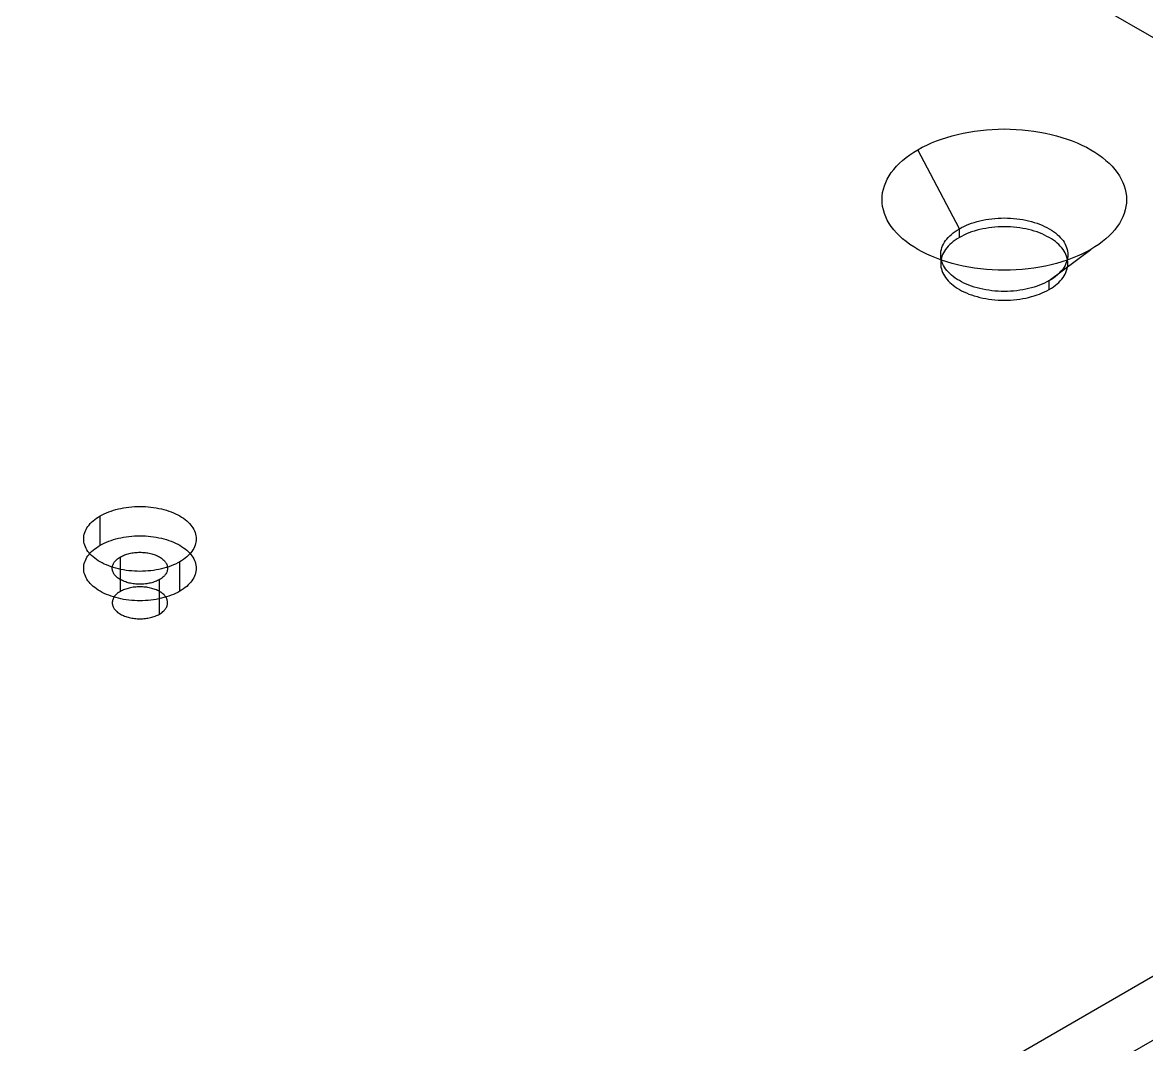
# Model space of a CAD drawing. Header units: inches. Extents: x 4 to 302, y 4 to 194.
# Drawn here: x 112.021 to 113.361, y 28.405 to 29.624 of the extents above; entities that cross this region are included whole.
import ezdxf

# ---------------------------------------------------------------- set-up
doc = ezdxf.new("R2010")
doc.units = ezdxf.units.IN
doc.header["$MEASUREMENT"] = 0

msp = doc.modelspace()

# ---------------------------------------------------------------- linework, layer by layer
at = {"layer": 'OUTLINE'}
for p, q in [((112.8124, 29.9269), (114.4037, 29.0081)), ((113.1768, 29.4963), (113.1839, 29.4967)), ((113.1839, 29.4967), (113.1911, 29.4968)), ((113.1911, 29.4968), (113.1982, 29.4967)), ((113.1982, 29.4967), (113.2054, 29.4963)), ((113.1101, 29.4826), (113.1162, 29.4848)), ((113.1162, 29.4848), (113.1224, 29.4868)), ((113.1224, 29.4868), (113.1288, 29.4887)), ((113.1288, 29.4887), (113.1353, 29.4903)), ((113.1353, 29.4903), (113.142, 29.4918)), ((113.142, 29.4918), (113.1488, 29.4931)), ((113.1488, 29.4931), (113.1557, 29.4942)), ((113.1557, 29.4942), (113.1626, 29.4951)), ((113.1626, 29.4951), (113.1697, 29.4958)), ((113.1697, 29.4958), (113.1768, 29.4963)), ((113.2054, 29.4963), (113.2125, 29.4958)), ((113.2125, 29.4958), (113.2195, 29.4951)), ((113.2195, 29.4951), (113.2265, 29.4942)), ((113.2265, 29.4942), (113.2334, 29.4931)), ((113.2334, 29.4931), (113.2402, 29.4918)), ((113.2402, 29.4918), (113.2469, 29.4903)), ((113.2469, 29.4903), (113.2534, 29.4887)), ((113.2534, 29.4887), (113.2598, 29.4868)), ((113.2598, 29.4868), (113.266, 29.4848)), ((113.266, 29.4848), (113.2721, 29.4826)), ((113.0831, 29.4691), (113.088, 29.4721)), ((113.088, 29.4721), (113.0932, 29.475)), ((113.1375, 29.3779), (113.088, 29.4721)), ((113.0932, 29.475), (113.0986, 29.4777)), ((113.0986, 29.4777), (113.1043, 29.4802)), ((113.1043, 29.4802), (113.1101, 29.4826)), ((113.2721, 29.4826), (113.2779, 29.4802)), ((113.2779, 29.4802), (113.2835, 29.4777)), ((113.2835, 29.4777), (113.289, 29.475)), ((113.289, 29.475), (113.2941, 29.4721)), ((113.2941, 29.4721), (113.2991, 29.4691)), ((113.0661, 29.4559), (113.0699, 29.4594)), ((113.0699, 29.4594), (113.074, 29.4627)), ((113.074, 29.4627), (113.0784, 29.466)), ((113.0784, 29.466), (113.0831, 29.4691)), ((113.2991, 29.4691), (113.3037, 29.466)), ((113.3037, 29.466), (113.3081, 29.4627)), ((113.3081, 29.4627), (113.3123, 29.4594)), ((113.3123, 29.4594), (113.3161, 29.4559)), ((113.0539, 29.441), (113.0564, 29.4448)), ((113.0564, 29.4448), (113.0593, 29.4486)), ((113.0593, 29.4486), (113.0625, 29.4523)), ((113.0625, 29.4523), (113.0661, 29.4559)), ((113.3161, 29.4559), (113.3196, 29.4523)), ((113.3196, 29.4523), (113.3228, 29.4486)), ((113.3228, 29.4486), (113.3257, 29.4448)), ((113.3257, 29.4448), (113.3283, 29.441)), ((113.0481, 29.429), (113.0497, 29.4331)), ((113.0497, 29.4331), (113.0516, 29.437)), ((113.0516, 29.437), (113.0539, 29.441)), ((113.3283, 29.441), (113.3305, 29.437)), ((113.3305, 29.437), (113.3325, 29.4331)), ((113.3325, 29.4331), (113.334, 29.429)), ((113.0453, 29.4126), (113.0455, 29.4167)), ((113.0455, 29.4167), (113.046, 29.4209)), ((113.046, 29.4209), (113.0469, 29.425)), ((113.0469, 29.425), (113.0481, 29.429)), ((113.334, 29.429), (113.3352, 29.425)), ((113.3352, 29.425), (113.3361, 29.4209)), ((113.3361, 29.4209), (113.3366, 29.4167)), ((113.3366, 29.4167), (113.3368, 29.4126)), ((113.0455, 29.4085), (113.0453, 29.4126)), ((113.046, 29.4044), (113.0455, 29.4085)), ((113.0469, 29.4003), (113.046, 29.4044)), ((113.3361, 29.4044), (113.3352, 29.4003)), ((113.3366, 29.4085), (113.3361, 29.4044)), ((113.3368, 29.4126), (113.3366, 29.4085)), ((113.0481, 29.3962), (113.0469, 29.4003)), ((113.0497, 29.3922), (113.0481, 29.3962)), ((113.0516, 29.3882), (113.0497, 29.3922)), ((113.1691, 29.3888), (113.1727, 29.3894)), ((113.1727, 29.3894), (113.1763, 29.3898)), ((113.1763, 29.3898), (113.18, 29.3902)), ((113.18, 29.3902), (113.1837, 29.3905)), ((113.1837, 29.3905), (113.1874, 29.3906)), ((113.1874, 29.3906), (113.1911, 29.3907)), ((113.1911, 29.3907), (113.1948, 29.3906)), ((113.1948, 29.3906), (113.1985, 29.3905)), ((113.1985, 29.3905), (113.2022, 29.3902)), ((113.2022, 29.3902), (113.2059, 29.3898)), ((113.2059, 29.3898), (113.2095, 29.3894)), ((113.2095, 29.3894), (113.2131, 29.3888)), ((113.3325, 29.3922), (113.3305, 29.3882)), ((113.334, 29.3962), (113.3325, 29.3922)), ((113.3352, 29.4003), (113.334, 29.3962)), ((113.0539, 29.3843), (113.0516, 29.3882)), ((113.0564, 29.3804), (113.0539, 29.3843)), ((113.0593, 29.3766), (113.0564, 29.3804)), ((113.0625, 29.3729), (113.0593, 29.3766)), ((113.1325, 29.3747), (113.1349, 29.3763)), ((113.1349, 29.3763), (113.1375, 29.3779)), ((113.1375, 29.3779), (113.1402, 29.3793)), ((113.1375, 29.3674), (113.1375, 29.3779)), ((113.1402, 29.3793), (113.143, 29.3807)), ((113.143, 29.3807), (113.1459, 29.3821)), ((113.1459, 29.3821), (113.149, 29.3833)), ((113.149, 29.3833), (113.1521, 29.3844)), ((113.1521, 29.3844), (113.1553, 29.3855)), ((113.1553, 29.3855), (113.1587, 29.3865)), ((113.1587, 29.376), (113.1553, 29.375)), ((113.1587, 29.3865), (113.1621, 29.3873)), ((113.1621, 29.3769), (113.1587, 29.376)), ((113.1621, 29.3873), (113.1655, 29.3881)), ((113.1655, 29.3776), (113.1621, 29.3769)), ((113.1655, 29.3881), (113.1691, 29.3888)), ((113.1691, 29.3783), (113.1655, 29.3776)), ((113.1727, 29.3789), (113.1691, 29.3783)), ((113.1763, 29.3793), (113.1727, 29.3789)), ((113.18, 29.3797), (113.1763, 29.3793)), ((113.1837, 29.38), (113.18, 29.3797)), ((113.1874, 29.3801), (113.1837, 29.38)), ((113.1911, 29.3802), (113.1874, 29.3801)), ((113.1948, 29.3801), (113.1911, 29.3802)), ((113.1985, 29.38), (113.1948, 29.3801)), ((113.2022, 29.3797), (113.1985, 29.38)), ((113.2059, 29.3793), (113.2022, 29.3797)), ((113.2095, 29.3789), (113.2059, 29.3793)), ((113.2131, 29.3783), (113.2095, 29.3789)), ((113.2131, 29.3888), (113.2166, 29.3881)), ((113.2166, 29.3776), (113.2131, 29.3783)), ((113.2166, 29.3881), (113.2201, 29.3873)), ((113.2201, 29.3769), (113.2166, 29.3776)), ((113.2201, 29.3873), (113.2235, 29.3865)), ((113.2235, 29.376), (113.2201, 29.3769)), ((113.2235, 29.3865), (113.2268, 29.3855)), ((113.2268, 29.375), (113.2235, 29.376)), ((113.2268, 29.3855), (113.2301, 29.3844)), ((113.2301, 29.3844), (113.2332, 29.3833)), ((113.2332, 29.3833), (113.2362, 29.3821)), ((113.2362, 29.3821), (113.2392, 29.3807)), ((113.2392, 29.3807), (113.242, 29.3793)), ((113.242, 29.3793), (113.2447, 29.3779)), ((113.2447, 29.3779), (113.2472, 29.3763)), ((113.2472, 29.3763), (113.2497, 29.3747)), ((113.3228, 29.3766), (113.3196, 29.3729)), ((113.3257, 29.3804), (113.3228, 29.3766)), ((113.3283, 29.3843), (113.3257, 29.3804)), ((113.3305, 29.3882), (113.3283, 29.3843)), ((113.0661, 29.3693), (113.0625, 29.3729)), ((113.0699, 29.3659), (113.0661, 29.3693)), ((113.074, 29.3625), (113.0699, 29.3659)), ((113.0784, 29.3592), (113.074, 29.3625)), ((113.1197, 29.3617), (113.1211, 29.3637)), ((113.1211, 29.3637), (113.1226, 29.3656)), ((113.1226, 29.3656), (113.1242, 29.3675)), ((113.1242, 29.3675), (113.1261, 29.3694)), ((113.1261, 29.3694), (113.1281, 29.3712)), ((113.1281, 29.3712), (113.1302, 29.373)), ((113.1302, 29.3625), (113.1281, 29.3607)), ((113.1302, 29.373), (113.1325, 29.3747)), ((113.1325, 29.3642), (113.1302, 29.3625)), ((113.1349, 29.3658), (113.1325, 29.3642)), ((113.1375, 29.3674), (113.1349, 29.3658)), ((113.1402, 29.3688), (113.1375, 29.3674)), ((113.143, 29.3703), (113.1402, 29.3688)), ((113.1459, 29.3716), (113.143, 29.3703)), ((113.149, 29.3728), (113.1459, 29.3716)), ((113.1521, 29.374), (113.149, 29.3728)), ((113.1553, 29.375), (113.1521, 29.374)), ((113.2301, 29.374), (113.2268, 29.375)), ((113.2332, 29.3728), (113.2301, 29.374)), ((113.2362, 29.3716), (113.2332, 29.3728)), ((113.2392, 29.3703), (113.2362, 29.3716)), ((113.242, 29.3688), (113.2392, 29.3703)), ((113.2447, 29.3674), (113.242, 29.3688)), ((113.2472, 29.3658), (113.2447, 29.3674)), ((113.2497, 29.3642), (113.2472, 29.3658)), ((113.2497, 29.3747), (113.252, 29.373)), ((113.252, 29.3625), (113.2497, 29.3642)), ((113.252, 29.373), (113.2541, 29.3712)), ((113.2541, 29.3607), (113.252, 29.3625)), ((113.2541, 29.3712), (113.2561, 29.3694)), ((113.2561, 29.3694), (113.2579, 29.3675)), ((113.2579, 29.3675), (113.2596, 29.3656)), ((113.2596, 29.3656), (113.2611, 29.3637)), ((113.2611, 29.3637), (113.2625, 29.3617)), ((113.3081, 29.3625), (113.3037, 29.3592)), ((113.3123, 29.3659), (113.3081, 29.3625)), ((113.3161, 29.3693), (113.3123, 29.3659)), ((113.3196, 29.3729), (113.3161, 29.3693)), ((113.0831, 29.3561), (113.0784, 29.3592)), ((113.088, 29.3531), (113.0831, 29.3561)), ((113.0932, 29.3503), (113.088, 29.3531)), ((113.0986, 29.3476), (113.0932, 29.3503)), ((113.1153, 29.3469), (113.1154, 29.3491)), ((113.1154, 29.3491), (113.1156, 29.3512)), ((113.1156, 29.3512), (113.1161, 29.3533)), ((113.1161, 29.3533), (113.1167, 29.3554)), ((113.1167, 29.3554), (113.1176, 29.3575)), ((113.1176, 29.3575), (113.1185, 29.3596)), ((113.1185, 29.3491), (113.1176, 29.3471)), ((113.1185, 29.3596), (113.1197, 29.3617)), ((113.1197, 29.3512), (113.1185, 29.3491)), ((113.1211, 29.3532), (113.1197, 29.3512)), ((113.1226, 29.3551), (113.1211, 29.3532)), ((113.1242, 29.3571), (113.1226, 29.3551)), ((113.1261, 29.3589), (113.1242, 29.3571)), ((113.1281, 29.3607), (113.1261, 29.3589)), ((113.2447, 29.316), (113.2941, 29.3531)), ((113.2561, 29.3589), (113.2541, 29.3607)), ((113.2579, 29.3571), (113.2561, 29.3589)), ((113.2596, 29.3551), (113.2579, 29.3571)), ((113.2611, 29.3532), (113.2596, 29.3551)), ((113.2625, 29.3512), (113.2611, 29.3532)), ((113.2625, 29.3617), (113.2636, 29.3596)), ((113.2636, 29.3491), (113.2625, 29.3512)), ((113.2636, 29.3596), (113.2646, 29.3575)), ((113.2646, 29.3471), (113.2636, 29.3491)), ((113.2646, 29.3575), (113.2654, 29.3554)), ((113.2654, 29.3554), (113.2661, 29.3533)), ((113.2661, 29.3533), (113.2665, 29.3512)), ((113.2665, 29.3512), (113.2668, 29.3491)), ((113.2668, 29.3491), (113.2669, 29.3469)), ((113.289, 29.3503), (113.2835, 29.3476)), ((113.2941, 29.3531), (113.289, 29.3503)), ((113.2991, 29.3561), (113.2941, 29.3531)), ((113.3037, 29.3592), (113.2991, 29.3561)), ((113.1043, 29.345), (113.0986, 29.3476)), ((113.1101, 29.3426), (113.1043, 29.345)), ((113.1162, 29.3404), (113.1101, 29.3426)), ((113.1154, 29.3448), (113.1153, 29.3469)), ((113.1154, 29.3386), (113.1153, 29.3364)), ((113.1153, 29.3364), (113.1154, 29.3343)), ((113.1156, 29.3426), (113.1154, 29.3448)), ((113.1156, 29.3407), (113.1154, 29.3386)), ((113.1161, 29.3428), (113.1156, 29.3407)), ((113.1161, 29.3405), (113.1156, 29.3426)), ((113.1167, 29.345), (113.1161, 29.3428)), ((113.1167, 29.3384), (113.1161, 29.3405)), ((113.1224, 29.3384), (113.1162, 29.3404)), ((113.1176, 29.3471), (113.1167, 29.345)), ((113.1176, 29.3363), (113.1167, 29.3384)), ((113.1185, 29.3342), (113.1176, 29.3363)), ((113.1288, 29.3365), (113.1224, 29.3384)), ((113.1353, 29.3349), (113.1288, 29.3365)), ((113.2534, 29.3365), (113.2469, 29.3349)), ((113.2598, 29.3384), (113.2534, 29.3365)), ((113.266, 29.3404), (113.2598, 29.3384)), ((113.2646, 29.3363), (113.2636, 29.3342)), ((113.2654, 29.345), (113.2646, 29.3471)), ((113.2654, 29.3384), (113.2646, 29.3363)), ((113.2661, 29.3428), (113.2654, 29.345)), ((113.2661, 29.3405), (113.2654, 29.3384)), ((113.2721, 29.3426), (113.266, 29.3404)), ((113.2665, 29.3407), (113.2661, 29.3428)), ((113.2665, 29.3426), (113.2661, 29.3405)), ((113.2668, 29.3448), (113.2665, 29.3426)), ((113.2668, 29.3386), (113.2665, 29.3407)), ((113.2669, 29.3469), (113.2668, 29.3448)), ((113.2669, 29.3364), (113.2668, 29.3386)), ((113.2668, 29.3343), (113.2669, 29.3364)), ((113.2779, 29.345), (113.2721, 29.3426)), ((113.2835, 29.3476), (113.2779, 29.345)), ((113.1154, 29.3343), (113.1156, 29.3321)), ((113.1156, 29.3321), (113.1161, 29.33)), ((113.1161, 29.33), (113.1167, 29.3279)), ((113.1167, 29.3279), (113.1176, 29.3258)), ((113.1176, 29.3258), (113.1185, 29.3237)), ((113.1197, 29.3322), (113.1185, 29.3342)), ((113.1185, 29.3237), (113.1197, 29.3217)), ((113.1211, 29.3302), (113.1197, 29.3322)), ((113.1226, 29.3282), (113.1211, 29.3302)), ((113.1242, 29.3263), (113.1226, 29.3282)), ((113.1261, 29.3244), (113.1242, 29.3263)), ((113.1281, 29.3226), (113.1261, 29.3244)), ((113.1302, 29.3208), (113.1281, 29.3226)), ((113.142, 29.3334), (113.1353, 29.3349)), ((113.1488, 29.3321), (113.142, 29.3334)), ((113.1557, 29.331), (113.1488, 29.3321)), ((113.1626, 29.3301), (113.1557, 29.331)), ((113.1697, 29.3294), (113.1626, 29.3301)), ((113.1768, 29.3289), (113.1697, 29.3294)), ((113.1839, 29.3286), (113.1768, 29.3289)), ((113.1911, 29.3285), (113.1839, 29.3286)), ((113.1982, 29.3286), (113.1911, 29.3285)), ((113.2054, 29.3289), (113.1982, 29.3286)), ((113.2125, 29.3294), (113.2054, 29.3289)), ((113.2195, 29.3301), (113.2125, 29.3294)), ((113.2265, 29.331), (113.2195, 29.3301)), ((113.2334, 29.3321), (113.2265, 29.331)), ((113.2402, 29.3334), (113.2334, 29.3321)), ((113.2469, 29.3349), (113.2402, 29.3334)), ((113.2541, 29.3226), (113.252, 29.3208)), ((113.2561, 29.3244), (113.2541, 29.3226)), ((113.2579, 29.3263), (113.2561, 29.3244)), ((113.2596, 29.3282), (113.2579, 29.3263)), ((113.2611, 29.3302), (113.2596, 29.3282)), ((113.2625, 29.3322), (113.2611, 29.3302)), ((113.2636, 29.3342), (113.2625, 29.3322)), ((113.2625, 29.3217), (113.2636, 29.3237)), ((113.2636, 29.3237), (113.2646, 29.3258)), ((113.2646, 29.3258), (113.2654, 29.3279)), ((113.2654, 29.3279), (113.2661, 29.33)), ((113.2661, 29.33), (113.2665, 29.3321)), ((113.2665, 29.3321), (113.2668, 29.3343)), ((113.1197, 29.3217), (113.1211, 29.3197)), ((113.1211, 29.3197), (113.1226, 29.3177)), ((113.1226, 29.3177), (113.1242, 29.3158)), ((113.1242, 29.3158), (113.1261, 29.3139)), ((113.1261, 29.3139), (113.1281, 29.3121)), ((113.1281, 29.3121), (113.1302, 29.3104)), ((113.1325, 29.3191), (113.1302, 29.3208)), ((113.1302, 29.3104), (113.1325, 29.3087)), ((113.1349, 29.3175), (113.1325, 29.3191)), ((113.1375, 29.316), (113.1349, 29.3175)), ((113.1402, 29.3145), (113.1375, 29.316)), ((113.143, 29.3131), (113.1402, 29.3145)), ((113.1459, 29.3118), (113.143, 29.3131)), ((113.149, 29.3105), (113.1459, 29.3118)), ((113.1521, 29.3094), (113.149, 29.3105)), ((113.1553, 29.3083), (113.1521, 29.3094)), ((113.2301, 29.3094), (113.2268, 29.3083)), ((113.2332, 29.3105), (113.2301, 29.3094)), ((113.2362, 29.3118), (113.2332, 29.3105)), ((113.2392, 29.3131), (113.2362, 29.3118)), ((113.242, 29.3145), (113.2392, 29.3131)), ((113.2447, 29.316), (113.242, 29.3145)), ((113.2472, 29.3175), (113.2447, 29.316)), ((113.2447, 29.3055), (113.2447, 29.316)), ((113.2497, 29.3191), (113.2472, 29.3175)), ((113.252, 29.3208), (113.2497, 29.3191)), ((113.2497, 29.3087), (113.252, 29.3104)), ((113.252, 29.3104), (113.2541, 29.3121)), ((113.2541, 29.3121), (113.2561, 29.3139)), ((113.2561, 29.3139), (113.2579, 29.3158)), ((113.2579, 29.3158), (113.2596, 29.3177)), ((113.2596, 29.3177), (113.2611, 29.3197)), ((113.2611, 29.3197), (113.2625, 29.3217)), ((113.1325, 29.3087), (113.1349, 29.307)), ((113.1349, 29.307), (113.1375, 29.3055)), ((113.1375, 29.3055), (113.1402, 29.304)), ((113.1402, 29.304), (113.143, 29.3026)), ((113.143, 29.3026), (113.1459, 29.3013)), ((113.1459, 29.3013), (113.149, 29.3)), ((113.149, 29.3), (113.1521, 29.2989)), ((113.1521, 29.2989), (113.1553, 29.2978)), ((113.1587, 29.3073), (113.1553, 29.3083)), ((113.1553, 29.2978), (113.1587, 29.2969)), ((113.1621, 29.3065), (113.1587, 29.3073)), ((113.1587, 29.2969), (113.1621, 29.296)), ((113.1655, 29.3057), (113.1621, 29.3065)), ((113.1621, 29.296), (113.1655, 29.2952)), ((113.1691, 29.305), (113.1655, 29.3057)), ((113.1727, 29.3045), (113.1691, 29.305)), ((113.1763, 29.304), (113.1727, 29.3045)), ((113.18, 29.3036), (113.1763, 29.304)), ((113.1837, 29.3034), (113.18, 29.3036)), ((113.1874, 29.3032), (113.1837, 29.3034)), ((113.1911, 29.3031), (113.1874, 29.3032)), ((113.1948, 29.3032), (113.1911, 29.3031)), ((113.1985, 29.3034), (113.1948, 29.3032)), ((113.2022, 29.3036), (113.1985, 29.3034)), ((113.2059, 29.304), (113.2022, 29.3036)), ((113.2095, 29.3045), (113.2059, 29.304)), ((113.2131, 29.305), (113.2095, 29.3045)), ((113.2166, 29.3057), (113.2131, 29.305)), ((113.2201, 29.3065), (113.2166, 29.3057)), ((113.2166, 29.2952), (113.2201, 29.296)), ((113.2235, 29.3073), (113.2201, 29.3065)), ((113.2201, 29.296), (113.2235, 29.2969)), ((113.2268, 29.3083), (113.2235, 29.3073)), ((113.2235, 29.2969), (113.2268, 29.2978)), ((113.2268, 29.2978), (113.2301, 29.2989)), ((113.2301, 29.2989), (113.2332, 29.3)), ((113.2332, 29.3), (113.2362, 29.3013)), ((113.2362, 29.3013), (113.2392, 29.3026)), ((113.2392, 29.3026), (113.242, 29.304)), ((113.242, 29.304), (113.2447, 29.3055)), ((113.2447, 29.3055), (113.2472, 29.307)), ((113.2472, 29.307), (113.2497, 29.3087)), ((113.1655, 29.2952), (113.1691, 29.2945)), ((113.1691, 29.2945), (113.1727, 29.294)), ((113.1727, 29.294), (113.1763, 29.2935)), ((113.1763, 29.2935), (113.18, 29.2931)), ((113.18, 29.2931), (113.1837, 29.2929)), ((113.1837, 29.2929), (113.1874, 29.2927)), ((113.1874, 29.2927), (113.1911, 29.2927)), ((113.1911, 29.2927), (113.1948, 29.2927)), ((113.1948, 29.2927), (113.1985, 29.2929)), ((113.1985, 29.2929), (113.2022, 29.2931)), ((113.2022, 29.2931), (113.2059, 29.2935)), ((113.2059, 29.2935), (113.2095, 29.294)), ((113.2095, 29.294), (113.2131, 29.2945)), ((113.2131, 29.2945), (113.2166, 29.2952)), ((114.4037, 29.0842), (98.5853, 19.9512)), ((112.1233, 29.0403), (112.1261, 29.0413)), ((112.1261, 29.0413), (112.1289, 29.0422)), ((112.1289, 29.0422), (112.1319, 29.0431)), ((112.1319, 29.0431), (112.1349, 29.0438)), ((112.1349, 29.0438), (112.1379, 29.0445)), ((112.1379, 29.0445), (112.1411, 29.0451)), ((112.1411, 29.0451), (112.1442, 29.0456)), ((112.1442, 29.0456), (112.1474, 29.046)), ((112.1474, 29.046), (112.1507, 29.0464)), ((112.1507, 29.0464), (112.154, 29.0466)), ((112.154, 29.0466), (112.1572, 29.0467)), ((112.1572, 29.0467), (112.1605, 29.0468)), ((112.1605, 29.0468), (112.1638, 29.0467)), ((112.1638, 29.0467), (112.1671, 29.0466)), ((112.1671, 29.0466), (112.1704, 29.0464)), ((112.1704, 29.0464), (112.1736, 29.046)), ((112.1736, 29.046), (112.1768, 29.0456)), ((112.1768, 29.0456), (112.18, 29.0451)), ((112.18, 29.0451), (112.1831, 29.0445)), ((112.1831, 29.0445), (112.1862, 29.0438)), ((112.1862, 29.0438), (112.1892, 29.0431)), ((112.1892, 29.0431), (112.1921, 29.0422)), ((112.1921, 29.0422), (112.195, 29.0413)), ((112.195, 29.0413), (112.1978, 29.0403)), ((112.1014, 29.0263), (112.103, 29.028)), ((112.103, 29.028), (112.1048, 29.0296)), ((112.1048, 29.0296), (112.1067, 29.0311)), ((112.1067, 29.0311), (112.1087, 29.0326)), ((112.1087, 29.0326), (112.1108, 29.0341)), ((112.1108, 29.0341), (112.1131, 29.0354)), ((112.1131, 29.0354), (112.1155, 29.0368)), ((112.1131, 29.0004), (112.1131, 29.0354)), ((112.1155, 29.0368), (112.118, 29.038)), ((112.118, 29.038), (112.1206, 29.0392)), ((112.1206, 29.0392), (112.1233, 29.0403)), ((112.1978, 29.0403), (112.2005, 29.0392)), ((112.2005, 29.0392), (112.2031, 29.038)), ((112.2031, 29.038), (112.2056, 29.0368)), ((112.2056, 29.0368), (112.208, 29.0354)), ((112.208, 29.0354), (112.2102, 29.0341)), ((112.2102, 29.0341), (112.2124, 29.0326)), ((112.2124, 29.0326), (112.2144, 29.0311)), ((112.2144, 29.0311), (112.2163, 29.0296)), ((112.2163, 29.0296), (112.2181, 29.028)), ((112.2181, 29.028), (112.2197, 29.0263)), ((112.0942, 29.0137), (112.0948, 29.0156)), ((112.0948, 29.0156), (112.0955, 29.0175)), ((112.0955, 29.0175), (112.0964, 29.0193)), ((112.0964, 29.0193), (112.0974, 29.0211)), ((112.0974, 29.0211), (112.0986, 29.0229)), ((112.0986, 29.0229), (112.0999, 29.0246)), ((112.0999, 29.0246), (112.1014, 29.0263)), ((112.2197, 29.0263), (112.2212, 29.0246)), ((112.2212, 29.0246), (112.2225, 29.0229)), ((112.2225, 29.0229), (112.2237, 29.0211)), ((112.2237, 29.0211), (112.2247, 29.0193)), ((112.2247, 29.0193), (112.2256, 29.0175)), ((112.2256, 29.0175), (112.2263, 29.0156)), ((112.2263, 29.0156), (112.2269, 29.0137)), ((114.4037, 29.0081), (98.5853, 19.875)), ((112.0935, 29.01), (112.0938, 29.0119)), ((112.0935, 29.0081), (112.0935, 29.01)), ((112.0935, 29.0062), (112.0935, 29.0081)), ((112.0938, 29.0043), (112.0935, 29.0062)), ((112.0938, 29.0119), (112.0942, 29.0137)), ((112.0942, 29.0024), (112.0938, 29.0043)), ((112.0948, 29.0005), (112.0942, 29.0024)), ((112.1131, 29.0004), (112.1155, 29.0017)), ((112.1155, 29.0017), (112.118, 29.003)), ((112.118, 29.003), (112.1206, 29.0041)), ((112.1206, 29.0041), (112.1233, 29.0052)), ((112.1233, 29.0052), (112.1261, 29.0062)), ((112.1261, 29.0062), (112.1289, 29.0072)), ((112.1289, 29.0072), (112.1319, 29.008)), ((112.1319, 29.008), (112.1349, 29.0088)), ((112.1349, 29.0088), (112.1379, 29.0095)), ((112.1379, 29.0095), (112.1411, 29.0101)), ((112.1411, 29.0101), (112.1442, 29.0106)), ((112.1442, 29.0106), (112.1474, 29.011)), ((112.1474, 29.011), (112.1507, 29.0113)), ((112.1507, 29.0113), (112.154, 29.0116)), ((112.154, 29.0116), (112.1572, 29.0117)), ((112.1572, 29.0117), (112.1605, 29.0117)), ((112.1605, 29.0117), (112.1638, 29.0117)), ((112.1638, 29.0117), (112.1671, 29.0116)), ((112.1671, 29.0116), (112.1704, 29.0113)), ((112.1704, 29.0113), (112.1736, 29.011)), ((112.1736, 29.011), (112.1768, 29.0106)), ((112.1768, 29.0106), (112.18, 29.0101)), ((112.18, 29.0101), (112.1831, 29.0095)), ((112.1831, 29.0095), (112.1862, 29.0088)), ((112.1862, 29.0088), (112.1892, 29.008)), ((112.1892, 29.008), (112.1921, 29.0072)), ((112.1921, 29.0072), (112.195, 29.0062)), ((112.195, 29.0062), (112.1978, 29.0052)), ((112.1978, 29.0052), (112.2005, 29.0041)), ((112.2005, 29.0041), (112.2031, 29.003)), ((112.2031, 29.003), (112.2056, 29.0017)), ((112.2056, 29.0017), (112.208, 29.0004)), ((112.2269, 29.0024), (112.2263, 29.0005)), ((112.2269, 29.0137), (112.2273, 29.0119)), ((112.2273, 29.0043), (112.2269, 29.0024)), ((112.2273, 29.0119), (112.2275, 29.01)), ((112.2275, 29.0062), (112.2273, 29.0043)), ((112.2275, 29.01), (112.2276, 29.0081)), ((112.2276, 29.0081), (112.2275, 29.0062)), ((112.0955, 28.9987), (112.0948, 29.0005)), ((112.0964, 28.9968), (112.0955, 28.9987)), ((112.0974, 28.995), (112.0964, 28.9968)), ((112.0986, 28.9932), (112.0974, 28.995)), ((112.0974, 28.9861), (112.0986, 28.9878)), ((112.0999, 28.9915), (112.0986, 28.9932)), ((112.0986, 28.9878), (112.0999, 28.9896)), ((112.1014, 28.9898), (112.0999, 28.9915)), ((112.0999, 28.9896), (112.1014, 28.9913)), ((112.1014, 28.9913), (112.103, 28.9929)), ((112.103, 28.9882), (112.1014, 28.9898)), ((112.103, 28.9929), (112.1048, 28.9945)), ((112.1048, 28.9866), (112.103, 28.9882)), ((112.1048, 28.9945), (112.1067, 28.9961)), ((112.1067, 28.9961), (112.1087, 28.9976)), ((112.1087, 28.9976), (112.1108, 28.999)), ((112.1108, 28.999), (112.1131, 29.0004)), ((112.1372, 28.9865), (112.1384, 28.9871)), ((112.1384, 28.9871), (112.1396, 28.9878)), ((112.1396, 28.9878), (112.1409, 28.9883)), ((112.1409, 28.9883), (112.1422, 28.9889)), ((112.1422, 28.9889), (112.1436, 28.9894)), ((112.1436, 28.9894), (112.145, 28.9898)), ((112.145, 28.9898), (112.1464, 28.9903)), ((112.1464, 28.9903), (112.1479, 28.9906)), ((112.1479, 28.9906), (112.1494, 28.991)), ((112.1494, 28.991), (112.1509, 28.9913)), ((112.1509, 28.9913), (112.1525, 28.9915)), ((112.1525, 28.9915), (112.1541, 28.9917)), ((112.1541, 28.9917), (112.1557, 28.9919)), ((112.1557, 28.9919), (112.1573, 28.992)), ((112.1573, 28.992), (112.1589, 28.9921)), ((112.1589, 28.9921), (112.1605, 28.9921)), ((112.1605, 28.9921), (112.1622, 28.9921)), ((112.1622, 28.9921), (112.1638, 28.992)), ((112.1638, 28.992), (112.1654, 28.9919)), ((112.1654, 28.9919), (112.167, 28.9917)), ((112.167, 28.9917), (112.1686, 28.9915)), ((112.1686, 28.9915), (112.1701, 28.9913)), ((112.1701, 28.9913), (112.1717, 28.991)), ((112.1717, 28.991), (112.1732, 28.9906)), ((112.1732, 28.9906), (112.1747, 28.9903)), ((112.1747, 28.9903), (112.1761, 28.9898)), ((112.1761, 28.9898), (112.1775, 28.9894)), ((112.1775, 28.9894), (112.1789, 28.9889)), ((112.1789, 28.9889), (112.1802, 28.9883)), ((112.1802, 28.9883), (112.1815, 28.9878)), ((112.1815, 28.9878), (112.1827, 28.9871)), ((112.1827, 28.9871), (112.1839, 28.9865)), ((112.208, 29.0004), (112.2102, 28.999)), ((112.2102, 28.999), (112.2124, 28.9976)), ((112.2124, 28.9976), (112.2144, 28.9961)), ((112.2144, 28.9961), (112.2163, 28.9945)), ((112.2163, 28.9945), (112.2181, 28.9929)), ((112.2181, 28.9882), (112.2163, 28.9866)), ((112.2181, 28.9929), (112.2197, 28.9913)), ((112.2197, 28.9898), (112.2181, 28.9882)), ((112.2212, 28.9915), (112.2197, 28.9898)), ((112.2197, 28.9913), (112.2212, 28.9896)), ((112.2225, 28.9932), (112.2212, 28.9915)), ((112.2212, 28.9896), (112.2225, 28.9878)), ((112.2237, 28.995), (112.2225, 28.9932)), ((112.2225, 28.9878), (112.2237, 28.9861)), ((112.2247, 28.9968), (112.2237, 28.995)), ((112.2256, 28.9987), (112.2247, 28.9968)), ((112.2263, 29.0005), (112.2256, 28.9987)), ((112.0935, 28.9749), (112.0938, 28.9768)), ((112.0935, 28.973), (112.0935, 28.9749)), ((112.0938, 28.9768), (112.0942, 28.9787)), ((112.0942, 28.9787), (112.0948, 28.9806)), ((112.0948, 28.9806), (112.0955, 28.9824)), ((112.0955, 28.9824), (112.0964, 28.9843)), ((112.0964, 28.9843), (112.0974, 28.9861)), ((112.1067, 28.985), (112.1048, 28.9866)), ((112.1087, 28.9835), (112.1067, 28.985)), ((112.1108, 28.9821), (112.1087, 28.9835)), ((112.1131, 28.9807), (112.1108, 28.9821)), ((112.1155, 28.9794), (112.1131, 28.9807)), ((112.118, 28.9781), (112.1155, 28.9794)), ((112.1206, 28.977), (112.118, 28.9781)), ((112.1233, 28.9759), (112.1206, 28.977)), ((112.1261, 28.9748), (112.1233, 28.9759)), ((112.1289, 28.9739), (112.1261, 28.9748)), ((112.1275, 28.974), (112.1277, 28.9749)), ((112.1275, 28.973), (112.1275, 28.974)), ((112.1277, 28.9749), (112.1279, 28.9758)), ((112.1279, 28.9758), (112.1281, 28.9767)), ((112.1281, 28.9767), (112.1285, 28.9777)), ((112.1285, 28.9777), (112.1289, 28.9786)), ((112.1289, 28.9786), (112.1294, 28.9794)), ((112.1319, 28.9731), (112.1289, 28.9739)), ((112.1294, 28.9794), (112.13, 28.9803)), ((112.13, 28.9803), (112.1307, 28.9812)), ((112.1307, 28.9812), (112.1314, 28.982)), ((112.1314, 28.982), (112.1322, 28.9828)), ((112.1322, 28.9828), (112.1331, 28.9836)), ((112.1331, 28.9836), (112.134, 28.9844)), ((112.134, 28.9844), (112.135, 28.9851)), ((112.135, 28.9851), (112.1361, 28.9858)), ((112.1361, 28.9858), (112.1372, 28.9865)), ((112.1372, 28.9454), (112.1372, 28.9865)), ((112.1839, 28.9865), (112.185, 28.9858)), ((112.185, 28.9858), (112.1861, 28.9851)), ((112.1861, 28.9851), (112.1871, 28.9844)), ((112.1871, 28.9844), (112.188, 28.9836)), ((112.188, 28.9836), (112.1889, 28.9828)), ((112.1889, 28.9828), (112.1897, 28.982)), ((112.1921, 28.9739), (112.1892, 28.9731)), ((112.1897, 28.982), (112.1904, 28.9812)), ((112.1904, 28.9812), (112.191, 28.9803)), ((112.191, 28.9803), (112.1916, 28.9794)), ((112.1916, 28.9794), (112.1921, 28.9786)), ((112.1921, 28.9786), (112.1926, 28.9777)), ((112.195, 28.9748), (112.1921, 28.9739)), ((112.1926, 28.9777), (112.1929, 28.9767)), ((112.1929, 28.9767), (112.1932, 28.9758)), ((112.1932, 28.9758), (112.1934, 28.9749)), ((112.1934, 28.9749), (112.1935, 28.974)), ((112.1935, 28.974), (112.1936, 28.973)), ((112.1978, 28.9759), (112.195, 28.9748)), ((112.2005, 28.977), (112.1978, 28.9759)), ((112.2031, 28.9781), (112.2005, 28.977)), ((112.2056, 28.9794), (112.2031, 28.9781)), ((112.208, 28.9807), (112.2056, 28.9794)), ((112.2102, 28.9821), (112.208, 28.9807)), ((112.208, 28.9456), (112.208, 28.9807)), ((112.2124, 28.9835), (112.2102, 28.9821)), ((112.2144, 28.985), (112.2124, 28.9835)), ((112.2163, 28.9866), (112.2144, 28.985)), ((112.2237, 28.9861), (112.2247, 28.9843)), ((112.2247, 28.9843), (112.2256, 28.9824)), ((112.2256, 28.9824), (112.2263, 28.9806)), ((112.2263, 28.9806), (112.2269, 28.9787)), ((112.2269, 28.9787), (112.2273, 28.9768)), ((112.2273, 28.9768), (112.2275, 28.9749)), ((112.2275, 28.9749), (112.2276, 28.973)), ((112.0935, 28.9711), (112.0935, 28.973)), ((112.0938, 28.9692), (112.0935, 28.9711)), ((112.0942, 28.9673), (112.0938, 28.9692)), ((112.0948, 28.9655), (112.0942, 28.9673)), ((112.0955, 28.9636), (112.0948, 28.9655)), ((112.0964, 28.9618), (112.0955, 28.9636)), ((112.0974, 28.96), (112.0964, 28.9618)), ((112.1275, 28.9721), (112.1275, 28.973)), ((112.1277, 28.9711), (112.1275, 28.9721)), ((112.1279, 28.9702), (112.1277, 28.9711)), ((112.1281, 28.9693), (112.1279, 28.9702)), ((112.1285, 28.9684), (112.1281, 28.9693)), ((112.1289, 28.9675), (112.1285, 28.9684)), ((112.1294, 28.9666), (112.1289, 28.9675)), ((112.13, 28.9657), (112.1294, 28.9666)), ((112.1307, 28.9649), (112.13, 28.9657)), ((112.1314, 28.964), (112.1307, 28.9649)), ((112.1322, 28.9632), (112.1314, 28.964)), ((112.1349, 28.9723), (112.1319, 28.9731)), ((112.1331, 28.9624), (112.1322, 28.9632)), ((112.134, 28.9617), (112.1331, 28.9624)), ((112.135, 28.9609), (112.134, 28.9617)), ((112.1379, 28.9716), (112.1349, 28.9723)), ((112.1361, 28.9602), (112.135, 28.9609)), ((112.1411, 28.971), (112.1379, 28.9716)), ((112.1442, 28.9705), (112.1411, 28.971)), ((112.1474, 28.9701), (112.1442, 28.9705)), ((112.1507, 28.9698), (112.1474, 28.9701)), ((112.154, 28.9695), (112.1507, 28.9698)), ((112.1572, 28.9694), (112.154, 28.9695)), ((112.1605, 28.9693), (112.1572, 28.9694)), ((112.1638, 28.9694), (112.1605, 28.9693)), ((112.1671, 28.9695), (112.1638, 28.9694)), ((112.1704, 28.9698), (112.1671, 28.9695)), ((112.1736, 28.9701), (112.1704, 28.9698)), ((112.1768, 28.9705), (112.1736, 28.9701)), ((112.18, 28.971), (112.1768, 28.9705)), ((112.1831, 28.9716), (112.18, 28.971)), ((112.1862, 28.9723), (112.1831, 28.9716)), ((112.1861, 28.9609), (112.185, 28.9602)), ((112.1871, 28.9617), (112.1861, 28.9609)), ((112.1892, 28.9731), (112.1862, 28.9723)), ((112.188, 28.9624), (112.1871, 28.9617)), ((112.1889, 28.9632), (112.188, 28.9624)), ((112.1897, 28.964), (112.1889, 28.9632)), ((112.1904, 28.9649), (112.1897, 28.964)), ((112.191, 28.9657), (112.1904, 28.9649)), ((112.1916, 28.9666), (112.191, 28.9657)), ((112.1921, 28.9675), (112.1916, 28.9666)), ((112.1926, 28.9684), (112.1921, 28.9675)), ((112.1929, 28.9693), (112.1926, 28.9684)), ((112.1932, 28.9702), (112.1929, 28.9693)), ((112.1934, 28.9711), (112.1932, 28.9702)), ((112.1935, 28.9721), (112.1934, 28.9711)), ((112.1936, 28.973), (112.1935, 28.9721)), ((112.2247, 28.9618), (112.2237, 28.96)), ((112.2256, 28.9636), (112.2247, 28.9618)), ((112.2263, 28.9655), (112.2256, 28.9636)), ((112.2269, 28.9673), (112.2263, 28.9655)), ((112.2273, 28.9692), (112.2269, 28.9673)), ((112.2275, 28.9711), (112.2273, 28.9692)), ((112.2276, 28.973), (112.2275, 28.9711)), ((112.0986, 28.9582), (112.0974, 28.96)), ((112.0999, 28.9565), (112.0986, 28.9582)), ((112.1014, 28.9548), (112.0999, 28.9565)), ((112.103, 28.9531), (112.1014, 28.9548)), ((112.1048, 28.9515), (112.103, 28.9531)), ((112.1067, 28.95), (112.1048, 28.9515)), ((112.1087, 28.9485), (112.1067, 28.95)), ((112.1108, 28.947), (112.1087, 28.9485)), ((112.1131, 28.9456), (112.1108, 28.947)), ((112.1372, 28.9595), (112.1361, 28.9602)), ((112.1384, 28.9589), (112.1372, 28.9595)), ((112.1396, 28.9583), (112.1384, 28.9589)), ((112.1409, 28.9577), (112.1396, 28.9583)), ((112.1409, 28.9472), (112.1396, 28.9466)), ((112.1422, 28.9572), (112.1409, 28.9577)), ((112.1422, 28.9477), (112.1409, 28.9472)), ((112.1436, 28.9567), (112.1422, 28.9572)), ((112.1436, 28.9482), (112.1422, 28.9477)), ((112.145, 28.9562), (112.1436, 28.9567)), ((112.145, 28.9487), (112.1436, 28.9482)), ((112.1464, 28.9558), (112.145, 28.9562)), ((112.1464, 28.9491), (112.145, 28.9487)), ((112.1479, 28.9554), (112.1464, 28.9558)), ((112.1479, 28.9495), (112.1464, 28.9491)), ((112.1494, 28.9551), (112.1479, 28.9554)), ((112.1494, 28.9498), (112.1479, 28.9495)), ((112.1509, 28.9548), (112.1494, 28.9551)), ((112.1509, 28.9501), (112.1494, 28.9498)), ((112.1525, 28.9545), (112.1509, 28.9548)), ((112.1525, 28.9504), (112.1509, 28.9501)), ((112.1541, 28.9543), (112.1525, 28.9545)), ((112.1541, 28.9506), (112.1525, 28.9504)), ((112.1557, 28.9542), (112.1541, 28.9543)), ((112.1557, 28.9507), (112.1541, 28.9506)), ((112.1573, 28.954), (112.1557, 28.9542)), ((112.1573, 28.9509), (112.1557, 28.9507)), ((112.1589, 28.954), (112.1573, 28.954)), ((112.1589, 28.9509), (112.1573, 28.9509)), ((112.1605, 28.9539), (112.1589, 28.954)), ((112.1605, 28.9509), (112.1589, 28.9509)), ((112.1622, 28.954), (112.1605, 28.9539)), ((112.1622, 28.9509), (112.1605, 28.9509)), ((112.1638, 28.954), (112.1622, 28.954)), ((112.1638, 28.9509), (112.1622, 28.9509)), ((112.1654, 28.9542), (112.1638, 28.954)), ((112.1654, 28.9507), (112.1638, 28.9509)), ((112.167, 28.9543), (112.1654, 28.9542)), ((112.167, 28.9506), (112.1654, 28.9507)), ((112.1686, 28.9545), (112.167, 28.9543)), ((112.1686, 28.9504), (112.167, 28.9506)), ((112.1701, 28.9548), (112.1686, 28.9545)), ((112.1701, 28.9501), (112.1686, 28.9504)), ((112.1717, 28.9551), (112.1701, 28.9548)), ((112.1717, 28.9498), (112.1701, 28.9501)), ((112.1732, 28.9554), (112.1717, 28.9551)), ((112.1732, 28.9495), (112.1717, 28.9498)), ((112.1747, 28.9558), (112.1732, 28.9554)), ((112.1747, 28.9491), (112.1732, 28.9495)), ((112.1761, 28.9562), (112.1747, 28.9558)), ((112.1761, 28.9487), (112.1747, 28.9491)), ((112.1775, 28.9567), (112.1761, 28.9562)), ((112.1775, 28.9482), (112.1761, 28.9487)), ((112.1789, 28.9572), (112.1775, 28.9567)), ((112.1789, 28.9477), (112.1775, 28.9482)), ((112.1802, 28.9577), (112.1789, 28.9572)), ((112.1802, 28.9472), (112.1789, 28.9477)), ((112.1815, 28.9583), (112.1802, 28.9577)), ((112.1815, 28.9466), (112.1802, 28.9472)), ((112.1827, 28.9589), (112.1815, 28.9583)), ((112.1839, 28.9595), (112.1827, 28.9589)), ((112.185, 28.9602), (112.1839, 28.9595)), ((112.1839, 28.9184), (112.1839, 28.9595)), ((112.2102, 28.947), (112.208, 28.9456)), ((112.2124, 28.9485), (112.2102, 28.947)), ((112.2144, 28.95), (112.2124, 28.9485)), ((112.2163, 28.9515), (112.2144, 28.95)), ((112.2181, 28.9531), (112.2163, 28.9515)), ((112.2197, 28.9548), (112.2181, 28.9531)), ((112.2212, 28.9565), (112.2197, 28.9548)), ((112.2225, 28.9582), (112.2212, 28.9565)), ((112.2237, 28.96), (112.2225, 28.9582)), ((112.1155, 28.9443), (112.1131, 28.9456)), ((112.118, 28.9431), (112.1155, 28.9443)), ((112.1206, 28.9419), (112.118, 28.9431)), ((112.1233, 28.9408), (112.1206, 28.9419)), ((112.1261, 28.9398), (112.1233, 28.9408)), ((112.1289, 28.9389), (112.1261, 28.9398)), ((112.1277, 28.9337), (112.1275, 28.9328)), ((112.1279, 28.9347), (112.1277, 28.9337)), ((112.1281, 28.9356), (112.1279, 28.9347)), ((112.1285, 28.9365), (112.1281, 28.9356)), ((112.1289, 28.9374), (112.1285, 28.9365)), ((112.1319, 28.938), (112.1289, 28.9389)), ((112.1294, 28.9383), (112.1289, 28.9374)), ((112.13, 28.9392), (112.1294, 28.9383)), ((112.1307, 28.94), (112.13, 28.9392)), ((112.1314, 28.9409), (112.1307, 28.94)), ((112.1322, 28.9417), (112.1314, 28.9409)), ((112.1349, 28.9372), (112.1319, 28.938)), ((112.1331, 28.9425), (112.1322, 28.9417)), ((112.134, 28.9432), (112.1331, 28.9425)), ((112.135, 28.944), (112.134, 28.9432)), ((112.1379, 28.9366), (112.1349, 28.9372)), ((112.1361, 28.9447), (112.135, 28.944)), ((112.1372, 28.9454), (112.1361, 28.9447)), ((112.1384, 28.946), (112.1372, 28.9454)), ((112.1411, 28.936), (112.1379, 28.9366)), ((112.1396, 28.9466), (112.1384, 28.946)), ((112.1442, 28.9355), (112.1411, 28.936)), ((112.1474, 28.935), (112.1442, 28.9355)), ((112.1507, 28.9347), (112.1474, 28.935)), ((112.154, 28.9345), (112.1507, 28.9347)), ((112.1572, 28.9343), (112.154, 28.9345)), ((112.1605, 28.9343), (112.1572, 28.9343)), ((112.1638, 28.9343), (112.1605, 28.9343)), ((112.1671, 28.9345), (112.1638, 28.9343)), ((112.1704, 28.9347), (112.1671, 28.9345)), ((112.1736, 28.935), (112.1704, 28.9347)), ((112.1768, 28.9355), (112.1736, 28.935)), ((112.18, 28.936), (112.1768, 28.9355)), ((112.1831, 28.9366), (112.18, 28.936)), ((112.1827, 28.946), (112.1815, 28.9466)), ((112.1839, 28.9454), (112.1827, 28.946)), ((112.1862, 28.9372), (112.1831, 28.9366)), ((112.185, 28.9447), (112.1839, 28.9454)), ((112.1861, 28.944), (112.185, 28.9447)), ((112.1871, 28.9432), (112.1861, 28.944)), ((112.1892, 28.938), (112.1862, 28.9372)), ((112.188, 28.9425), (112.1871, 28.9432)), ((112.1889, 28.9417), (112.188, 28.9425)), ((112.1897, 28.9409), (112.1889, 28.9417)), ((112.1921, 28.9389), (112.1892, 28.938)), ((112.1904, 28.94), (112.1897, 28.9409)), ((112.191, 28.9392), (112.1904, 28.94)), ((112.1916, 28.9383), (112.191, 28.9392)), ((112.1921, 28.9374), (112.1916, 28.9383)), ((112.195, 28.9398), (112.1921, 28.9389)), ((112.1926, 28.9365), (112.1921, 28.9374)), ((112.1929, 28.9356), (112.1926, 28.9365)), ((112.1932, 28.9347), (112.1929, 28.9356)), ((112.1934, 28.9337), (112.1932, 28.9347)), ((112.1935, 28.9328), (112.1934, 28.9337)), ((112.1978, 28.9408), (112.195, 28.9398)), ((112.2005, 28.9419), (112.1978, 28.9408)), ((112.2031, 28.9431), (112.2005, 28.9419)), ((112.2056, 28.9443), (112.2031, 28.9431)), ((112.208, 28.9456), (112.2056, 28.9443)), ((112.1275, 28.9328), (112.1275, 28.9319)), ((112.1275, 28.9319), (112.1275, 28.9309)), ((112.1275, 28.9309), (112.1277, 28.93)), ((112.1277, 28.93), (112.1279, 28.9291)), ((112.1279, 28.9291), (112.1281, 28.9282)), ((112.1281, 28.9282), (112.1285, 28.9272)), ((112.1285, 28.9272), (112.1289, 28.9263)), ((112.1289, 28.9263), (112.1294, 28.9255)), ((112.1294, 28.9255), (112.13, 28.9246)), ((112.13, 28.9246), (112.1307, 28.9237)), ((112.1307, 28.9237), (112.1314, 28.9229)), ((112.1314, 28.9229), (112.1322, 28.9221)), ((112.1322, 28.9221), (112.1331, 28.9213)), ((112.1331, 28.9213), (112.134, 28.9205)), ((112.134, 28.9205), (112.135, 28.9198)), ((112.1861, 28.9198), (112.1871, 28.9205)), ((112.1871, 28.9205), (112.188, 28.9213)), ((112.188, 28.9213), (112.1889, 28.9221)), ((112.1889, 28.9221), (112.1897, 28.9229)), ((112.1897, 28.9229), (112.1904, 28.9237)), ((112.1904, 28.9237), (112.191, 28.9246)), ((112.191, 28.9246), (112.1916, 28.9255)), ((112.1916, 28.9255), (112.1921, 28.9263)), ((112.1921, 28.9263), (112.1926, 28.9272)), ((112.1926, 28.9272), (112.1929, 28.9282)), ((112.1929, 28.9282), (112.1932, 28.9291)), ((112.1932, 28.9291), (112.1934, 28.93)), ((112.1934, 28.93), (112.1935, 28.9309)), ((112.1936, 28.9319), (112.1935, 28.9328)), ((112.1935, 28.9309), (112.1936, 28.9319)), ((112.135, 28.9198), (112.1361, 28.9191)), ((112.1361, 28.9191), (112.1372, 28.9184)), ((112.1372, 28.9184), (112.1384, 28.9177)), ((112.1384, 28.9177), (112.1396, 28.9171)), ((112.1396, 28.9171), (112.1409, 28.9166)), ((112.1409, 28.9166), (112.1422, 28.916)), ((112.1422, 28.916), (112.1436, 28.9155)), ((112.1436, 28.9155), (112.145, 28.9151)), ((112.145, 28.9151), (112.1464, 28.9146)), ((112.1464, 28.9146), (112.1479, 28.9143)), ((112.1479, 28.9143), (112.1494, 28.9139)), ((112.1494, 28.9139), (112.1509, 28.9136)), ((112.1509, 28.9136), (112.1525, 28.9134)), ((112.1525, 28.9134), (112.1541, 28.9132)), ((112.1541, 28.9132), (112.1557, 28.913)), ((112.1557, 28.913), (112.1573, 28.9129)), ((112.1573, 28.9129), (112.1589, 28.9128)), ((112.1589, 28.9128), (112.1605, 28.9128)), ((112.1605, 28.9128), (112.1622, 28.9128)), ((112.1622, 28.9128), (112.1638, 28.9129)), ((112.1638, 28.9129), (112.1654, 28.913)), ((112.1654, 28.913), (112.167, 28.9132)), ((112.167, 28.9132), (112.1686, 28.9134)), ((112.1686, 28.9134), (112.1701, 28.9136)), ((112.1701, 28.9136), (112.1717, 28.9139)), ((112.1717, 28.9139), (112.1732, 28.9143)), ((112.1732, 28.9143), (112.1747, 28.9146)), ((112.1747, 28.9146), (112.1761, 28.9151)), ((112.1761, 28.9151), (112.1775, 28.9155)), ((112.1775, 28.9155), (112.1789, 28.916)), ((112.1789, 28.916), (112.1802, 28.9166)), ((112.1802, 28.9166), (112.1815, 28.9171)), ((112.1815, 28.9171), (112.1827, 28.9177)), ((112.1827, 28.9177), (112.1839, 28.9184)), ((112.1839, 28.9184), (112.185, 28.9191)), ((112.185, 28.9191), (112.1861, 28.9198))]:
    msp.add_line(p, q, dxfattribs=at)

doc.saveas('drawing.dxf')
